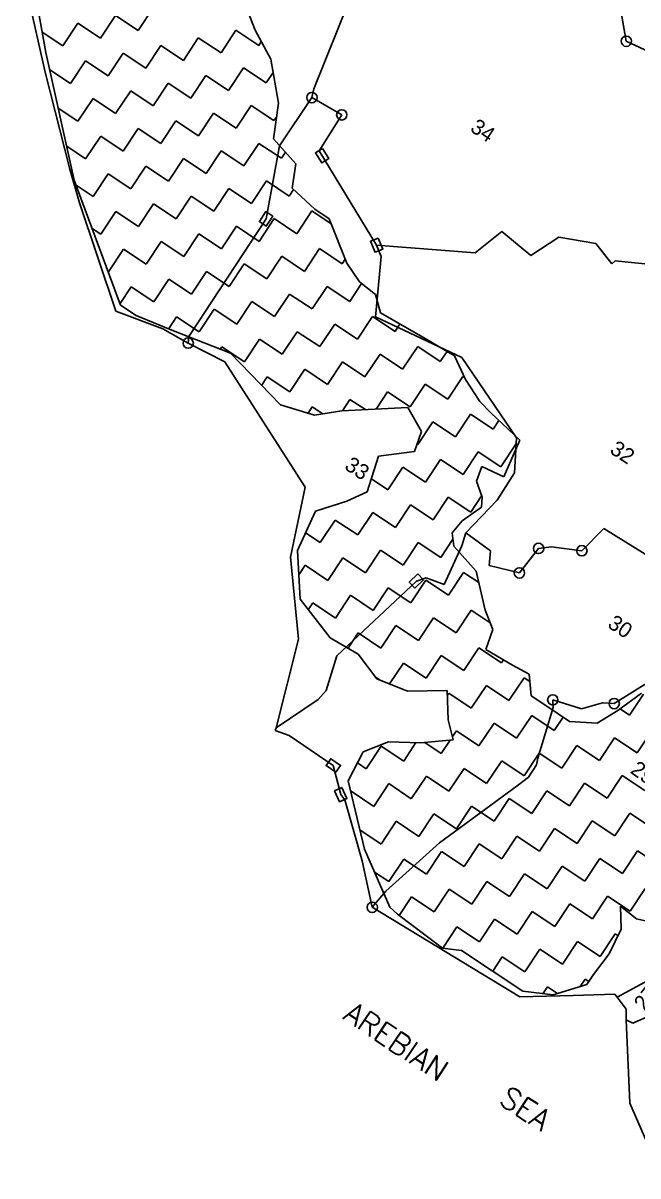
# Model space of a CAD drawing. Header units: metres. Extents: x 299922 to 302574, y 1953268 to 1957171.
# Drawn here: x 300406 to 301129, y 1953870 to 1955225 of the extents above; entities that cross this region are included whole.
import ezdxf

# ---------------------------------------------------------------- set-up
doc = ezdxf.new("R2010")
doc.units = ezdxf.units.M
for name, color, linetype in [('POLY_HATCH', 12, 'Continuous'), ('POLY_PARCEL', 6, 'Continuous'), ('POLY_WATER', 4, 'Continuous'), ('TEXT_MAPOUT', 7, 'Continuous'), ('TEXT_PARCEL', 7, 'Continuous')]:
    doc.layers.add(name, color=color, linetype=linetype)
doc.styles.get("Standard").update_dxf_attribs({"font": 'simplex.shx'})
doc.styles.add('TEXT_MAP', font='')
doc.styles.get('TEXT_MAP').set_extended_font_data('Kruti Dev 050')

msp = doc.modelspace()

# ---------------------------------------------------------------- linework, layer by layer
for points in [[(300757.8, 1955077.7), (300765.1, 1955065.8), (300756.8, 1955060.7), (300749.5, 1955072.7)], [(300699.3, 1954998.1), (300691.6, 1954986.4), (300683.5, 1954991.7), (300691.2, 1955003.4)], [(300823.3, 1954972.3), (300828.6, 1954959.3), (300819.6, 1954955.7), (300814.3, 1954968.7)], [(300876.6, 1954570.5), (300866.4, 1954560.9), (300859.8, 1954568), (300870, 1954577.5)], [(300773.6, 1954344.5), (300762, 1954352.3), (300767.4, 1954360.3), (300779, 1954352.5)], [(300780.7, 1954326.4), (300786.5, 1954313.7), (300777.7, 1954309.7), (300771.9, 1954322.4)]]:
    msp.add_lwpolyline(points, close=True)
for centre in [(301115.1, 1955203.7), (300745.4, 1955137.5), (300780.5, 1955117.2), (300599.8, 1954848.9), (301011.9, 1954607.6), (301062.8, 1954604.8), (300989.3, 1954578.7), (301028.6, 1954429.5), (301100.8, 1954425.1), (300816.3, 1954185.6)]:
    msp.add_circle(centre, 6.08)
at = {"layer": 'POLY_HATCH'}
for p, q in [((300432.4, 1955190.6), (300410.9, 1955311)), ((300660.6, 1955262.5), (300678.5, 1955216.8)), ((300678.5, 1955216.8), (300697.1, 1955182.8)), ((300465.8, 1955040.6), (300432.4, 1955190.6)), ((300697.1, 1955182.8), (300706.1, 1955131)), ((300706.1, 1955131), (300700.1, 1955089.2)), ((300700.1, 1955089.2), (300726.4, 1955059.7)), ((300726.4, 1955059.7), (300722.1, 1955031.2)), ((300520.3, 1954893.5), (300465.8, 1955040.6)), ((300722.1, 1955031.2), (300748.9, 1955006.2)), ((300748.9, 1955006.2), (300765.7, 1954995)), ((300765.7, 1954995), (300786.5, 1954942.7)), ((300786.5, 1954942.7), (300801.1, 1954921)), ((300801.1, 1954921), (300820.1, 1954905.9)), ((300820.1, 1954905.9), (300826, 1954884.4)), ((300538.8, 1954881.3), (300520.3, 1954893.5)), ((300578.5, 1954864.7), (300538.8, 1954881.3)), ((300826, 1954884.4), (300878.5, 1954854.4)), ((300649.4, 1954836.9), (300578.5, 1954864.7)), ((300878.5, 1954854.4), (300913.1, 1954833.9)), ((300708.2, 1954776.3), (300649.4, 1954836.9)), ((300913.1, 1954833.9), (300926.1, 1954806)), ((300926.1, 1954806), (300942.9, 1954780.4)), ((300942.9, 1954780.4), (300955.7, 1954767)), ((300748.4, 1954764.1), (300708.2, 1954776.3)), ((300780.7, 1954769.2), (300748.4, 1954764.1)), ((300858.2, 1954773.3), (300780.7, 1954769.2)), ((300874.3, 1954744.9), (300858.2, 1954773.3)), ((300955.7, 1954767), (300989.9, 1954734.8)), ((300866, 1954721.4), (300874.3, 1954744.9)), ((300989.9, 1954734.8), (300971, 1954691.8)), ((300810.4, 1954673.9), (300823.6, 1954715.8)), ((300823.6, 1954715.8), (300866, 1954721.4)), ((300945.3, 1954704), (300938.7, 1954686.7)), ((300971, 1954691.8), (300945.3, 1954704)), ((300938.7, 1954686.7), (300945.4, 1954667.7)), ((300786.4, 1954663.2), (300810.4, 1954673.9)), ((300749.6, 1954651.4), (300786.4, 1954663.2)), ((300944.9, 1954656), (300922.1, 1954639.8)), ((300945.4, 1954667.7), (300944.9, 1954656)), ((300728.5, 1954605.1), (300749.6, 1954651.4)), ((300922.1, 1954639.8), (300910.4, 1954625.8)), ((300910.4, 1954625.8), (300912.1, 1954610.2)), ((300731.5, 1954547.7), (300728.5, 1954605.1)), ((300912.1, 1954610.2), (300938.5, 1954580.7)), ((300938.5, 1954580.7), (300949.2, 1954535)), ((300766.8, 1954502.6), (300731.5, 1954547.7)), ((300949.2, 1954535), (300958.2, 1954512.2)), ((300958.2, 1954512.2), (300949.9, 1954488.7)), ((300799.8, 1954483.1), (300766.8, 1954502.6)), ((300821.6, 1954454.2), (300799.8, 1954483.1)), ((300949.9, 1954488.7), (300981.2, 1954470.4)), ((300981.2, 1954470.4), (301000.7, 1954459.8)), ((300857.9, 1954439.8), (300821.6, 1954454.2)), ((301000.7, 1954459.8), (301003.1, 1954434.2)), ((300904.2, 1954440.4), (300857.9, 1954439.8)), ((300905.4, 1954405.9), (300904.2, 1954440.4)), ((301003.1, 1954434.2), (301021.5, 1954421.9)), ((301105.2, 1954417.1), (301133, 1954437.3)), ((301021.5, 1954421.9), (301048.3, 1954404.2)), ((301080.7, 1954402), (301105.2, 1954417.1)), ((300911.6, 1954382.4), (300905.4, 1954405.9)), ((301048.3, 1954404.2), (301080.7, 1954402)), ((300805.7, 1954368.3), (300835.2, 1954380)), ((300835.2, 1954380), (300873.2, 1954379)), ((300873.2, 1954379), (300911.6, 1954382.4)), ((300787.9, 1954334.2), (300805.7, 1954368.3)), ((300807.1, 1954253.9), (300787.9, 1954334.2)), ((300836.9, 1954185.9), (300807.1, 1954253.9)), ((300845.9, 1954177.6), (300836.9, 1954185.9)), ((301127.1, 1954172.1), (301108.1, 1954187.1)), ((301108.1, 1954187.1), (301109.2, 1954159.8)), ((300899, 1954137.6), (300845.9, 1954177.6)), ((301154.4, 1954166), (301127.1, 1954172.1)), ((301109.2, 1954159.8), (301094.8, 1954130.8)), ((300921.3, 1954134.8), (300899, 1954137.6)), ((300993.4, 1954087), (300921.3, 1954134.8)), ((301094.8, 1954130.8), (301076.5, 1954106.7)), ((301076.5, 1954106.7), (301068.7, 1954095)), ((301029.1, 1954082.7), (300993.4, 1954087)), ((301068.7, 1954095), (301029.1, 1954082.7))]:
    msp.add_line(p, q, dxfattribs=at)
at = {"layer": 'POLY_HATCH', "linetype": 'Continuous'}
for p, q in [((300540.8, 1955216.3), (300558.5, 1955242.9)), ((300452.3, 1955198.3), (300469.9, 1955225)), ((300469.9, 1955225), (300496.5, 1955207.3)), ((300496.5, 1955207.3), (300514.2, 1955233.9)), ((300514.2, 1955233.9), (300540.8, 1955216.3)), ((300428.2, 1955214.3), (300452.3, 1955198.3)), ((300638.4, 1955190), (300656, 1955216.6)), ((300656, 1955216.6), (300682.7, 1955198.9)), ((300549.8, 1955172), (300567.5, 1955198.6)), ((300567.5, 1955198.6), (300594.1, 1955181)), ((300594.1, 1955181), (300611.7, 1955207.6)), ((300611.7, 1955207.6), (300638.4, 1955190)), ((300682.7, 1955198.9), (300685.7, 1955203.6)), ((300505.5, 1955163), (300523.2, 1955189.7)), ((300523.2, 1955189.7), (300549.8, 1955172)), ((300437, 1955170.1), (300461.2, 1955154)), ((300461.2, 1955154), (300478.9, 1955180.7)), ((300478.9, 1955180.7), (300505.5, 1955163)), ((300647.4, 1955145.7), (300665, 1955172.3)), ((300665, 1955172.3), (300691.6, 1955154.7)), ((300603.1, 1955136.7), (300620.7, 1955163.3)), ((300620.7, 1955163.3), (300647.4, 1955145.7)), ((300691.6, 1955154.7), (300699.8, 1955167)), ((300514.5, 1955118.7), (300532.2, 1955145.4)), ((300532.2, 1955145.4), (300558.8, 1955127.7)), ((300558.8, 1955127.7), (300576.4, 1955154.3)), ((300576.4, 1955154.3), (300603.1, 1955136.7)), ((300470.2, 1955109.8), (300487.9, 1955136.4)), ((300487.9, 1955136.4), (300514.5, 1955118.7)), ((300447, 1955125.2), (300470.2, 1955109.8)), ((300612, 1955092.4), (300629.7, 1955119)), ((300629.7, 1955119), (300656.3, 1955101.4)), ((300656.3, 1955101.4), (300674, 1955128)), ((300674, 1955128), (300700.6, 1955110.4)), ((300700.6, 1955110.4), (300703.9, 1955115.3)), ((300567.8, 1955083.4), (300585.4, 1955110.1)), ((300585.4, 1955110.1), (300612, 1955092.4)), ((300479.2, 1955065.5), (300496.9, 1955092.1)), ((300496.9, 1955092.1), (300523.5, 1955074.5)), ((300523.5, 1955074.5), (300541.1, 1955101.1)), ((300541.1, 1955101.1), (300567.8, 1955083.4)), ((300457, 1955080.2), (300479.2, 1955065.5)), ((300621, 1955048.1), (300638.7, 1955074.8)), ((300638.7, 1955074.8), (300665.3, 1955057.1)), ((300665.3, 1955057.1), (300683, 1955083.7)), ((300683, 1955083.7), (300709.6, 1955066.1)), ((300576.7, 1955039.2), (300594.4, 1955065.8)), ((300594.4, 1955065.8), (300621, 1955048.1)), ((300709.6, 1955066.1), (300714.3, 1955073.2)), ((300488.2, 1955021.2), (300505.8, 1955047.8)), ((300505.8, 1955047.8), (300532.5, 1955030.2)), ((300532.5, 1955030.2), (300550.1, 1955056.8)), ((300550.1, 1955056.8), (300576.7, 1955039.2)), ((300468.1, 1955034.5), (300488.2, 1955021.2)), ((300674.3, 1955012.8), (300691.9, 1955039.5)), ((300691.9, 1955039.5), (300718.6, 1955021.8)), ((300585.7, 1954994.9), (300603.4, 1955021.5)), ((300603.4, 1955021.5), (300630, 1955003.9)), ((300630, 1955003.9), (300647.7, 1955030.5)), ((300647.7, 1955030.5), (300674.3, 1955012.8)), ((300718.6, 1955021.8), (300723.7, 1955029.6)), ((300541.4, 1954985.9), (300559.1, 1955012.5)), ((300559.1, 1955012.5), (300585.7, 1954994.9)), ((300497.2, 1954976.9), (300514.8, 1955003.5)), ((300514.8, 1955003.5), (300541.4, 1954985.9)), ((300683.3, 1954968.5), (300700.9, 1954995.2)), ((300700.9, 1954995.2), (300727.6, 1954977.5)), ((300727.6, 1954977.5), (300745.2, 1955004.2)), ((300745.2, 1955004.2), (300768.1, 1954989)), ((300486.9, 1954983.7), (300497.2, 1954976.9)), ((300639, 1954959.6), (300656.6, 1954986.2)), ((300656.6, 1954986.2), (300683.3, 1954968.5)), ((300550.4, 1954941.6), (300568.1, 1954968.2)), ((300568.1, 1954968.2), (300594.7, 1954950.6)), ((300594.7, 1954950.6), (300612.4, 1954977.2)), ((300612.4, 1954977.2), (300639, 1954959.6)), ((300506.1, 1954932.6), (300523.8, 1954959.3)), ((300523.8, 1954959.3), (300550.4, 1954941.6)), ((300736.5, 1954933.2), (300754.2, 1954959.9)), ((300754.2, 1954959.9), (300780.8, 1954942.2)), ((300648, 1954915.3), (300665.6, 1954941.9)), ((300665.6, 1954941.9), (300692.2, 1954924.3)), ((300692.2, 1954924.3), (300709.9, 1954950.9)), ((300709.9, 1954950.9), (300736.5, 1954933.2)), ((300780.8, 1954942.2), (300784.5, 1954947.7)), ((300505.8, 1954932.9), (300506.1, 1954932.6)), ((300603.7, 1954906.3), (300621.3, 1954932.9)), ((300621.3, 1954932.9), (300648, 1954915.3)), ((300519.7, 1954895.3), (300532.8, 1954915)), ((300532.8, 1954915), (300559.4, 1954897.3)), ((300559.4, 1954897.3), (300577.1, 1954924)), ((300577.1, 1954924), (300603.7, 1954906.3)), ((300745.5, 1954889), (300763.2, 1954915.6)), ((300763.2, 1954915.6), (300789.8, 1954897.9)), ((300789.8, 1954897.9), (300803.7, 1954918.9)), ((300701.2, 1954880), (300718.9, 1954906.6)), ((300718.9, 1954906.6), (300745.5, 1954889)), ((300612.7, 1954862), (300630.3, 1954888.7)), ((300630.3, 1954888.7), (300656.9, 1954871)), ((300656.9, 1954871), (300674.6, 1954897.6)), ((300674.6, 1954897.6), (300701.2, 1954880)), ((300576.6, 1954865.4), (300586, 1954879.7)), ((300586, 1954879.7), (300612.7, 1954862)), ((300754.5, 1954844.7), (300772.1, 1954871.3)), ((300772.1, 1954871.3), (300798.8, 1954853.7)), ((300798.8, 1954853.7), (300816.4, 1954880.3)), ((300816.4, 1954880.3), (300843.1, 1954862.6)), ((300843.1, 1954862.6), (300848.8, 1954871.4)), ((300710.2, 1954835.7), (300727.9, 1954862.3)), ((300727.9, 1954862.3), (300754.5, 1954844.7)), ((300637.5, 1954841.6), (300639.3, 1954844.4)), ((300639.3, 1954844.4), (300665.9, 1954826.7)), ((300665.9, 1954826.7), (300683.6, 1954853.4)), ((300683.6, 1954853.4), (300710.2, 1954835.7)), ((300852, 1954818.4), (300869.7, 1954845)), ((300869.7, 1954845), (300896.3, 1954827.3)), ((300807.7, 1954809.4), (300825.4, 1954836)), ((300825.4, 1954836), (300852, 1954818.4)), ((300896.3, 1954827.3), (300904.2, 1954839.2)), ((300719.2, 1954791.4), (300736.8, 1954818.1)), ((300736.8, 1954818.1), (300763.5, 1954800.4)), ((300763.5, 1954800.4), (300781.1, 1954827)), ((300781.1, 1954827), (300807.7, 1954809.4)), ((300686, 1954799.2), (300692.6, 1954809.1)), ((300692.6, 1954809.1), (300719.2, 1954791.4)), ((300905.3, 1954783.1), (300922.9, 1954809.7)), ((300922.9, 1954809.7), (300925, 1954808.3)), ((300820.9, 1954771.3), (300834.4, 1954791.7)), ((300834.4, 1954791.7), (300861, 1954774.1)), ((300861, 1954774.1), (300878.7, 1954800.7)), ((300878.7, 1954800.7), (300905.3, 1954783.1)), ((300781.1, 1954769.2), (300790.1, 1954782.7)), ((300790.1, 1954782.7), (300808.3, 1954770.7)), ((300740.9, 1954766.4), (300745.8, 1954773.8)), ((300745.8, 1954773.8), (300758.1, 1954765.6)), ((300914.3, 1954738.8), (300931.9, 1954765.4)), ((300931.9, 1954765.4), (300958.6, 1954747.8)), ((300870, 1954729.8), (300887.6, 1954756.4)), ((300887.6, 1954756.4), (300914.3, 1954738.8)), ((300958.6, 1954747.8), (300965.3, 1954758)), ((300869.2, 1954730.3), (300870, 1954729.8)), ((300967.5, 1954703.5), (300985.2, 1954730.1)), ((300985.2, 1954730.1), (300987.2, 1954728.7)), ((300879, 1954685.5), (300896.6, 1954712.1)), ((300896.6, 1954712.1), (300923.3, 1954694.5)), ((300923.3, 1954694.5), (300940.9, 1954721.1)), ((300940.9, 1954721.1), (300967.5, 1954703.5)), ((300834.7, 1954676.5), (300852.3, 1954703.2)), ((300852.3, 1954703.2), (300879, 1954685.5)), ((300815.3, 1954689.4), (300834.7, 1954676.5)), ((300932.2, 1954650.2), (300944.9, 1954669.3)), ((300843.7, 1954632.3), (300861.3, 1954658.9)), ((300861.3, 1954658.9), (300887.9, 1954641.2)), ((300887.9, 1954641.2), (300905.6, 1954667.9)), ((300905.6, 1954667.9), (300932.2, 1954650.2)), ((300755.1, 1954614.3), (300772.8, 1954640.9)), ((300772.8, 1954640.9), (300799.4, 1954623.3)), ((300799.4, 1954623.3), (300817, 1954649.9)), ((300817, 1954649.9), (300843.7, 1954632.3)), ((300737.9, 1954625.7), (300755.1, 1954614.3)), ((300852.6, 1954588), (300870.3, 1954614.6)), ((300870.3, 1954614.6), (300896.9, 1954596.9)), ((300896.9, 1954596.9), (300911.2, 1954618.5)), ((300808.4, 1954579), (300826, 1954605.6)), ((300826, 1954605.6), (300852.6, 1954588)), ((300730, 1954576.5), (300737.5, 1954587.7)), ((300737.5, 1954587.7), (300764.1, 1954570)), ((300764.1, 1954570), (300781.7, 1954596.6)), ((300781.7, 1954596.6), (300808.4, 1954579)), ((300905.9, 1954552.7), (300923.6, 1954579.3)), ((300923.6, 1954579.3), (300941.6, 1954567.3)), ((300817.3, 1954534.7), (300835, 1954561.3)), ((300835, 1954561.3), (300861.6, 1954543.7)), ((300861.6, 1954543.7), (300879.3, 1954570.3)), ((300879.3, 1954570.3), (300905.9, 1954552.7)), ((300773.1, 1954525.7), (300790.7, 1954552.4)), ((300790.7, 1954552.4), (300817.3, 1954534.7)), ((300741.1, 1954535.4), (300746.4, 1954543.4)), ((300746.4, 1954543.4), (300773.1, 1954525.7)), ((300914.9, 1954508.4), (300932.5, 1954535)), ((300932.5, 1954535), (300955.1, 1954520.1)), ((300870.6, 1954499.4), (300888.3, 1954526)), ((300888.3, 1954526), (300914.9, 1954508.4)), ((300787.8, 1954490.2), (300799.7, 1954508.1)), ((300799.7, 1954508.1), (300826.3, 1954490.4)), ((300826.3, 1954490.4), (300844, 1954517.1)), ((300844, 1954517.1), (300870.6, 1954499.4)), ((300879.6, 1954455.1), (300897.2, 1954481.8)), ((300897.2, 1954481.8), (300923.9, 1954464.1)), ((300923.9, 1954464.1), (300941.5, 1954490.7)), ((300941.5, 1954490.7), (300968.1, 1954473.1)), ((300836.7, 1954448.2), (300853, 1954472.8)), ((300853, 1954472.8), (300879.6, 1954455.1)), ((300968.1, 1954473.1), (300970.5, 1954476.6)), ((300820, 1954456.3), (300825.5, 1954452.6)), ((300977.1, 1954428.8), (300994.8, 1954455.4)), ((300994.8, 1954455.4), (301001.5, 1954450.9)), ((300932.8, 1954419.8), (300950.5, 1954446.5)), ((300950.5, 1954446.5), (300977.1, 1954428.8)), ((300904.4, 1954434.8), (300906.2, 1954437.5)), ((300906.2, 1954437.5), (300932.8, 1954419.8)), ((301119, 1954411.5), (301135.4, 1954436.2)), ((300986.1, 1954384.5), (301003.8, 1954411.1)), ((301003.8, 1954411.1), (301030.4, 1954393.5)), ((301107.7, 1954418.9), (301119, 1954411.5)), ((300941.8, 1954375.5), (300959.5, 1954402.2)), ((300959.5, 1954402.2), (300986.1, 1954384.5)), ((301030.4, 1954393.5), (301040.8, 1954409.2)), ((300910.6, 1954386.3), (300915.2, 1954393.2)), ((300915.2, 1954393.2), (300941.8, 1954375.5)), ((301083.6, 1954358.2), (301101.3, 1954384.8)), ((301101.3, 1954384.8), (301127.9, 1954367.2)), ((301127.9, 1954367.2), (301145.6, 1954393.8)), ((300809, 1954348.6), (300826.6, 1954375.2)), ((300826.6, 1954375.2), (300853.3, 1954357.6)), ((300853.3, 1954357.6), (300867.6, 1954379.2)), ((300878.1, 1954379.4), (300897.5, 1954366.6)), ((300897.5, 1954366.6), (300907.8, 1954382.1)), ((301039.4, 1954349.2), (301057, 1954375.8)), ((301057, 1954375.8), (301083.6, 1954358.2)), ((300950.8, 1954331.3), (300968.5, 1954357.9)), ((300968.5, 1954357.9), (300995.1, 1954340.2)), ((300995.1, 1954340.2), (301012.7, 1954366.9)), ((301012.7, 1954366.9), (301039.4, 1954349.2)), ((300798.9, 1954355.3), (300809, 1954348.6)), ((300906.5, 1954322.3), (300924.2, 1954348.9)), ((300924.2, 1954348.9), (300950.8, 1954331.3)), ((300818, 1954304.3), (300835.6, 1954331)), ((300835.6, 1954331), (300862.2, 1954313.3)), ((300862.2, 1954313.3), (300879.9, 1954339.9)), ((300879.9, 1954339.9), (300906.5, 1954322.3)), ((301048.3, 1954304.9), (301066, 1954331.6)), ((301066, 1954331.6), (301092.6, 1954313.9)), ((301092.6, 1954313.9), (301110.3, 1954340.5)), ((301110.3, 1954340.5), (301136.9, 1954322.9)), ((300791, 1954321.5), (300791.3, 1954322)), ((300791.3, 1954322), (300818, 1954304.3)), ((301004.1, 1954296), (301021.7, 1954322.6)), ((301021.7, 1954322.6), (301048.3, 1954304.9)), ((300915.5, 1954278), (300933.2, 1954304.6)), ((300933.2, 1954304.6), (300959.8, 1954287)), ((300959.8, 1954287), (300977.4, 1954313.6)), ((300977.4, 1954313.6), (301004.1, 1954296)), ((300871.2, 1954269), (300888.9, 1954295.6)), ((300888.9, 1954295.6), (300915.5, 1954278)), ((301101.6, 1954269.6), (301119.3, 1954296.3)), ((301119.3, 1954296.3), (301145.9, 1954278.6)), ((300801.7, 1954276.8), (300826.9, 1954260)), ((300826.9, 1954260), (300844.6, 1954286.7)), ((300844.6, 1954286.7), (300871.2, 1954269)), ((301013, 1954251.7), (301030.7, 1954278.3)), ((301030.7, 1954278.3), (301057.3, 1954260.7)), ((301057.3, 1954260.7), (301075, 1954287.3)), ((301075, 1954287.3), (301101.6, 1954269.6)), ((300968.8, 1954242.7), (300986.4, 1954269.3)), ((300986.4, 1954269.3), (301013, 1954251.7)), ((300880.2, 1954224.7), (300897.8, 1954251.4)), ((300897.8, 1954251.4), (300924.5, 1954233.7)), ((300924.5, 1954233.7), (300942.1, 1954260.3)), ((300942.1, 1954260.3), (300968.8, 1954242.7)), ((301110.6, 1954225.4), (301128.2, 1954252)), ((301128.2, 1954252), (301154.9, 1954234.3)), ((300835.9, 1954215.8), (300853.6, 1954242.4)), ((300853.6, 1954242.4), (300880.2, 1954224.7)), ((301066.3, 1954216.4), (301084, 1954243)), ((301084, 1954243), (301110.6, 1954225.4)), ((300818.9, 1954227), (300835.9, 1954215.8)), ((300977.7, 1954198.4), (300995.4, 1954225)), ((300995.4, 1954225), (301022, 1954207.4)), ((301022, 1954207.4), (301039.7, 1954234)), ((301039.7, 1954234), (301066.3, 1954216.4)), ((300933.5, 1954189.4), (300951.1, 1954216.1)), ((300951.1, 1954216.1), (300977.7, 1954198.4)), ((301119.6, 1954181.1), (301137.2, 1954207.7)), ((300847.9, 1954176.1), (300862.5, 1954198.1)), ((300862.5, 1954198.1), (300889.2, 1954180.5)), ((300889.2, 1954180.5), (300906.8, 1954207.1)), ((300906.8, 1954207.1), (300933.5, 1954189.4)), ((301075.3, 1954172.1), (301092.9, 1954198.7)), ((301092.9, 1954198.7), (301119.6, 1954181.1)), ((300986.7, 1954154.1), (301004.4, 1954180.8)), ((301004.4, 1954180.8), (301031, 1954163.1)), ((301031, 1954163.1), (301048.7, 1954189.7)), ((301048.7, 1954189.7), (301075.3, 1954172.1)), ((300942.4, 1954145.2), (300960.1, 1954171.8)), ((300960.1, 1954171.8), (300986.7, 1954154.1)), ((300899.1, 1954137.6), (300915.8, 1954162.8)), ((300915.8, 1954162.8), (300942.4, 1954145.2)), ((301084.3, 1954127.8), (301101.9, 1954154.4)), ((301101.9, 1954154.4), (301105.4, 1954152.1)), ((301040, 1954118.8), (301057.6, 1954145.5)), ((301057.6, 1954145.5), (301084.3, 1954127.8)), ((300957.9, 1954110.6), (300969.1, 1954127.5)), ((300969.1, 1954127.5), (300995.7, 1954109.8)), ((300995.7, 1954109.8), (301013.4, 1954136.5)), ((301013.4, 1954136.5), (301040, 1954118.8)), ((301060.9, 1954092.6), (301066.6, 1954101.2)), ((301066.6, 1954101.2), (301070.9, 1954098.3)), ((301017, 1954084.1), (301022.3, 1954092.2)), ((301022.3, 1954092.2), (301034.3, 1954084.3))]:
    msp.add_line(p, q, dxfattribs=at)
at = {"layer": 'POLY_PARCEL'}
for p, q in [((301093.6, 1955324), (301115.1, 1955203.7)), ((300747.6, 1955147.9), (300794, 1955263.1)), ((301115.1, 1955203.7), (301142.1, 1955191.4)), ((300745.4, 1955137.5), (300747.6, 1955147.9)), ((300745.4, 1955137.5), (300707.2, 1955080.8)), ((300780.5, 1955117.2), (300745.4, 1955137.5)), ((300753.9, 1955074.9), (300780.5, 1955117.2)), ((300707.2, 1955080.8), (300691.4, 1954994.9)), ((300821.4, 1954964), (300753.9, 1955074.9)), ((300691.4, 1954994.9), (300600.4, 1954856.7)), ((300968.7, 1954980), (300937.2, 1954955)), ((301002.7, 1954952), (300968.7, 1954980)), ((301035.7, 1954973.3), (301002.7, 1954952)), ((301079.4, 1954965.9), (301035.7, 1954973.3)), ((300821.4, 1954964), (300826.8, 1954950.8)), ((300937.2, 1954955), (300821.4, 1954964)), ((301098.1, 1954942.1), (301079.4, 1954965.9)), ((300826.8, 1954950.8), (300820.1, 1954879.7)), ((301101.8, 1954945.7), (301098.1, 1954942.1)), ((301165.6, 1954939.2), (301101.8, 1954945.7)), ((300820.1, 1954879.7), (300921.5, 1954832)), ((300600.4, 1954856.7), (300599.8, 1954848.9)), ((300921.5, 1954832), (300985.9, 1954737.4)), ((300985.9, 1954737.4), (300983.7, 1954696.4)), ((300983.7, 1954696.4), (300963, 1954664.2)), ((300963, 1954664.2), (300926.2, 1954625.9)), ((301062.8, 1954604.8), (301088.5, 1954630.9)), ((301088.5, 1954630.9), (301191.1, 1954567)), ((300926.2, 1954625.9), (300921.5, 1954610.7)), ((300926.2, 1954625.9), (300955.3, 1954604.6)), ((300921.5, 1954610.7), (300900.8, 1954565.2)), ((300955.3, 1954604.6), (300953.9, 1954587.3)), ((300989.3, 1954578.7), (301011.9, 1954607.6)), ((301011.9, 1954607.6), (301026.9, 1954609.4)), ((301026.9, 1954609.4), (301062.8, 1954604.8)), ((300953.9, 1954587.3), (300989.3, 1954578.7)), ((300868.2, 1954569.2), (300774.7, 1954481.3)), ((300879.5, 1954573), (300868.2, 1954569.2)), ((300900.8, 1954565.2), (300879.5, 1954573)), ((300774.7, 1954481.3), (300762.1, 1954440.5)), ((301161.3, 1954462.9), (301100.8, 1954425.1)), ((300762.1, 1954440.5), (300752.6, 1954430.1)), ((300752.6, 1954430.1), (300703.1, 1954396.8)), ((301062.3, 1954418.9), (301028.6, 1954429.5)), ((301028.6, 1954429.5), (301029.1, 1954420.7)), ((301087, 1954426.1), (301062.3, 1954418.9)), ((301100.8, 1954425.1), (301087, 1954426.1)), ((301029.1, 1954420.7), (301011.2, 1954361)), ((301011.2, 1954361), (301009.6, 1954353)), ((301009.6, 1954353), (301000, 1954338.5)), ((301000, 1954338.5), (300986.8, 1954328.3)), ((300986.8, 1954328.3), (300895.5, 1954261.6)), ((300895.5, 1954261.6), (300832.4, 1954204.7)), ((300832.4, 1954204.7), (300816.3, 1954185.6)), ((301104.3, 1954079.8), (301172.7, 1954117.1)), ((301115, 1954053.3), (301122.9, 1954049.4)), ((301122.9, 1954049.4), (301141.7, 1954057.7))]:
    msp.add_line(p, q, dxfattribs=at)
at = {"layer": 'POLY_WATER'}
for p, q in [((300405.6, 1955283.4), (300431.5, 1955167.4)), ((300431.5, 1955167.4), (300460.5, 1955053.4)), ((300460.5, 1955053.4), (300471.9, 1955013.8)), ((300471.9, 1955013.8), (300514.8, 1954886.5)), ((300514.8, 1954886.5), (300569.8, 1954865.7)), ((300569.8, 1954865.7), (300599.8, 1954848.9)), ((300599.8, 1954848.9), (300642.8, 1954826.9)), ((300642.8, 1954826.9), (300737.4, 1954679.5)), ((300737.4, 1954679.5), (300720.1, 1954597.3)), ((300720.1, 1954597.3), (300729.5, 1954500.8)), ((300729.5, 1954500.8), (300703.1, 1954396.8)), ((300703.1, 1954396.8), (300702.2, 1954393.4)), ((300702.2, 1954393.4), (300718.4, 1954387.5)), ((300718.4, 1954387.5), (300770.5, 1954352.4)), ((300770.5, 1954352.4), (300779.2, 1954318.1)), ((300779.2, 1954318.1), (300783.9, 1954311.8)), ((300783.9, 1954311.8), (300804.6, 1954240.1)), ((300804.6, 1954240.1), (300816.3, 1954185.6)), ((300816.3, 1954185.6), (300990, 1954080.4)), ((300990, 1954080.4), (301052.4, 1954081.8)), ((301052.4, 1954081.8), (301101.4, 1954083.5)), ((301101.4, 1954083.5), (301104.3, 1954079.8)), ((301104.3, 1954079.8), (301114.9, 1954065.8)), ((301114.9, 1954065.8), (301115, 1954053.3)), ((301115, 1954053.3), (301119.3, 1953955.3)), ((301119.3, 1953955.3), (301156.4, 1953869.8))]:
    msp.add_line(p, q, dxfattribs=at)

# ---------------------------------------------------------------- texts
at = {"layer": 'TEXT_MAPOUT', "ltscale": 10}
for s, p in [('AREBIAN', (300780.5, 1954055.3)), ('SEA', (300963.8, 1953955.5))]:
    msp.add_text(s, height=25.16, rotation=326.4627, dxfattribs=at).set_placement(p)
at = {"layer": 'TEXT_PARCEL', "ltscale": 10, "style": 'TEXT_MAP'}
for s, rotation, p in [('34', 326.4627, (300930.3, 1955098.8)), ('32', 326.4627, (301094.5, 1954720.5)), ('33', 326.4627, (300782.5, 1954701.6)), ('30', 326.4627, (301091.9, 1954515.6)), ('29', 324.7792, (301118.6, 1954344.4)), ('27', 51.8855, (301136.7, 1954062.8))]:
    msp.add_text(s, height=18.11, rotation=rotation, dxfattribs=at).set_placement(p)

doc.saveas('drawing.dxf')
